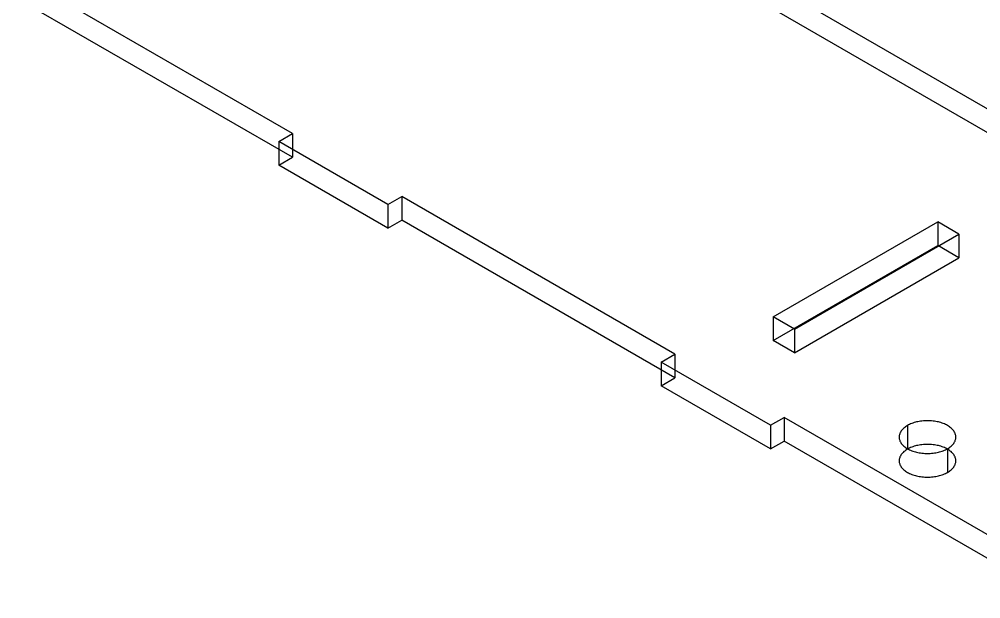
# Model space of a CAD drawing. Header units: inches. Extents: x 3 to 201, y 3 to 129.
# Drawn here: x 173.728 to 177.982, y 73.431 to 75.995 of the extents above; entities that cross this region are included whole.
import ezdxf

# ---------------------------------------------------------------- set-up
doc = ezdxf.new("R2010")
doc.units = ezdxf.units.IN
doc.header["$MEASUREMENT"] = 0

msp = doc.modelspace()

# ---------------------------------------------------------------- linework, layer by layer
at = {"layer": 'OUTLINE'}
for p, q in [((180.2075, 74.3298), (176.5547, 76.4388)), ((180.2075, 74.2252), (176.5547, 76.3342)), ((174.9369, 75.489), (173.7284, 76.1868)), ((174.9369, 75.3843), (173.7284, 76.0821)), ((174.8764, 75.4541), (174.9369, 75.489)), ((174.9369, 75.489), (174.9369, 75.3843)), ((175.3598, 75.175), (174.8764, 75.4541)), ((174.8764, 75.4541), (174.8764, 75.3495)), ((174.8764, 75.3495), (174.9369, 75.3843)), ((175.3598, 75.0704), (174.8764, 75.3495)), ((175.3598, 75.175), (175.4203, 75.2099)), ((175.4203, 75.2099), (175.4203, 75.1053)), ((176.6287, 74.5122), (175.4203, 75.2099)), ((175.3598, 75.175), (175.3598, 75.0704)), ((175.3598, 75.0704), (175.4203, 75.1053)), ((176.6287, 74.4075), (175.4203, 75.1053)), ((177.0639, 74.6779), (177.7919, 75.0982)), ((177.8855, 75.0442), (177.7919, 75.0982)), ((177.7919, 75.0982), (177.7919, 74.9935)), ((177.1575, 74.6239), (177.8855, 75.0442)), ((177.8855, 75.0442), (177.8855, 74.9395)), ((177.0639, 74.5732), (177.7919, 74.9935)), ((177.8855, 74.9395), (177.7919, 74.9935)), ((177.1575, 74.5192), (177.8855, 74.9395)), ((177.1575, 74.6239), (177.0639, 74.6779)), ((177.0639, 74.6779), (177.0639, 74.5732)), ((177.1575, 74.6239), (177.1575, 74.5192)), ((177.1575, 74.5192), (177.0639, 74.5732)), ((176.5683, 74.4773), (176.6287, 74.5122)), ((176.6287, 74.5122), (176.6287, 74.4075)), ((177.0517, 74.1982), (176.5683, 74.4773)), ((176.5683, 74.4773), (176.5683, 74.3726)), ((176.5683, 74.3726), (176.6287, 74.4075)), ((177.0517, 74.0935), (176.5683, 74.3726)), ((177.0517, 74.1982), (177.1121, 74.2331)), ((177.1121, 74.2331), (177.1121, 74.1284)), ((178.3206, 73.5353), (177.1121, 74.2331)), ((177.0517, 74.1982), (177.0517, 74.0935)), ((177.6458, 74.189), (177.6422, 74.1861)), ((177.6496, 74.1918), (177.6458, 74.189)), ((177.6536, 74.1945), (177.6496, 74.1918)), ((177.6578, 74.1971), (177.6536, 74.1945)), ((177.6623, 74.1995), (177.6578, 74.1971)), ((177.6578, 74.1971), (177.6578, 74.0924)), ((177.667, 74.2019), (177.6623, 74.1995)), ((177.6718, 74.2041), (177.667, 74.2019)), ((177.6769, 74.2061), (177.6718, 74.2041)), ((177.6821, 74.208), (177.6769, 74.2061)), ((177.6874, 74.2098), (177.6821, 74.208)), ((177.6929, 74.2114), (177.6874, 74.2098)), ((177.6986, 74.2128), (177.6929, 74.2114)), ((177.7043, 74.2141), (177.6986, 74.2128)), ((177.7102, 74.2152), (177.7043, 74.2141)), ((177.7161, 74.2161), (177.7102, 74.2152)), ((177.7221, 74.2169), (177.7161, 74.2161)), ((177.7282, 74.2175), (177.7221, 74.2169)), ((177.7343, 74.218), (177.7282, 74.2175)), ((177.7404, 74.2182), (177.7343, 74.218)), ((177.7466, 74.2183), (177.7404, 74.2182)), ((177.7528, 74.2182), (177.7466, 74.2183)), ((177.7589, 74.218), (177.7528, 74.2182)), ((177.765, 74.2175), (177.7589, 74.218)), ((177.7711, 74.2169), (177.765, 74.2175)), ((177.7771, 74.2161), (177.7711, 74.2169)), ((177.783, 74.2152), (177.7771, 74.2161)), ((177.7889, 74.2141), (177.783, 74.2152)), ((177.7946, 74.2128), (177.7889, 74.2141)), ((177.8003, 74.2114), (177.7946, 74.2128)), ((177.8058, 74.2098), (177.8003, 74.2114)), ((177.8111, 74.208), (177.8058, 74.2098)), ((177.8163, 74.2061), (177.8111, 74.208)), ((177.8214, 74.2041), (177.8163, 74.2061)), ((177.8262, 74.2019), (177.8214, 74.2041)), ((177.8309, 74.1995), (177.8262, 74.2019)), ((177.8353, 74.1971), (177.8309, 74.1995)), ((177.8396, 74.1945), (177.8353, 74.1971)), ((177.8436, 74.1918), (177.8396, 74.1945)), ((177.8474, 74.189), (177.8436, 74.1918)), ((177.851, 74.1861), (177.8474, 74.189)), ((177.6212, 74.1494), (177.6211, 74.1459)), ((177.6211, 74.1459), (177.6212, 74.1423)), ((177.6217, 74.153), (177.6212, 74.1494)), ((177.6224, 74.1565), (177.6217, 74.153)), ((177.6235, 74.16), (177.6224, 74.1565)), ((177.6248, 74.1635), (177.6235, 74.16)), ((177.6265, 74.1669), (177.6248, 74.1635)), ((177.6284, 74.1703), (177.6265, 74.1669)), ((177.6306, 74.1736), (177.6284, 74.1703)), ((177.6331, 74.1768), (177.6306, 74.1736)), ((177.6359, 74.18), (177.6331, 74.1768)), ((177.6389, 74.1831), (177.6359, 74.18)), ((177.6422, 74.1861), (177.6389, 74.1831)), ((177.8543, 74.1831), (177.851, 74.1861)), ((177.8573, 74.18), (177.8543, 74.1831)), ((177.8601, 74.1768), (177.8573, 74.18)), ((177.8626, 74.1736), (177.8601, 74.1768)), ((177.8648, 74.1703), (177.8626, 74.1736)), ((177.8667, 74.1669), (177.8648, 74.1703)), ((177.8683, 74.1635), (177.8667, 74.1669)), ((177.8697, 74.16), (177.8683, 74.1635)), ((177.8708, 74.1565), (177.8697, 74.16)), ((177.8715, 74.153), (177.8708, 74.1565)), ((177.872, 74.1494), (177.8715, 74.153)), ((177.8721, 74.1459), (177.872, 74.1494)), ((177.872, 74.1423), (177.8721, 74.1459)), ((177.0517, 74.0935), (177.1121, 74.1284)), ((178.3206, 73.4307), (177.1121, 74.1284)), ((177.6212, 74.1423), (177.6217, 74.1388)), ((177.6217, 74.1388), (177.6224, 74.1352)), ((177.6224, 74.1352), (177.6235, 74.1317)), ((177.6235, 74.1317), (177.6248, 74.1282)), ((177.6248, 74.1282), (177.6265, 74.1248)), ((177.6265, 74.1248), (177.6284, 74.1214)), ((177.6284, 74.1214), (177.6306, 74.1181)), ((177.6306, 74.1181), (177.6331, 74.1149)), ((177.6331, 74.1149), (177.6359, 74.1117)), ((177.6359, 74.1117), (177.6389, 74.1086)), ((177.6389, 74.1086), (177.6422, 74.1056)), ((177.6422, 74.1056), (177.6458, 74.1027)), ((177.6821, 74.1033), (177.6769, 74.1014)), ((177.6874, 74.1051), (177.6821, 74.1033)), ((177.6929, 74.1067), (177.6874, 74.1051)), ((177.6986, 74.1081), (177.6929, 74.1067)), ((177.7043, 74.1094), (177.6986, 74.1081)), ((177.7102, 74.1105), (177.7043, 74.1094)), ((177.7161, 74.1115), (177.7102, 74.1105)), ((177.7221, 74.1123), (177.7161, 74.1115)), ((177.7282, 74.1129), (177.7221, 74.1123)), ((177.7343, 74.1133), (177.7282, 74.1129)), ((177.7404, 74.1136), (177.7343, 74.1133)), ((177.7466, 74.1137), (177.7404, 74.1136)), ((177.7528, 74.1136), (177.7466, 74.1137)), ((177.7589, 74.1133), (177.7528, 74.1136)), ((177.765, 74.1129), (177.7589, 74.1133)), ((177.7711, 74.1123), (177.765, 74.1129)), ((177.7771, 74.1115), (177.7711, 74.1123)), ((177.783, 74.1105), (177.7771, 74.1115)), ((177.7889, 74.1094), (177.783, 74.1105)), ((177.7946, 74.1081), (177.7889, 74.1094)), ((177.8003, 74.1067), (177.7946, 74.1081)), ((177.8058, 74.1051), (177.8003, 74.1067)), ((177.8111, 74.1033), (177.8058, 74.1051)), ((177.8163, 74.1014), (177.8111, 74.1033)), ((177.8474, 74.1027), (177.851, 74.1056)), ((177.851, 74.1056), (177.8543, 74.1086)), ((177.8543, 74.1086), (177.8573, 74.1117)), ((177.8573, 74.1117), (177.8601, 74.1149)), ((177.8601, 74.1149), (177.8626, 74.1181)), ((177.8626, 74.1181), (177.8648, 74.1214)), ((177.8648, 74.1214), (177.8667, 74.1248)), ((177.8667, 74.1248), (177.8683, 74.1282)), ((177.8683, 74.1282), (177.8697, 74.1317)), ((177.8697, 74.1317), (177.8708, 74.1352)), ((177.8708, 74.1352), (177.8715, 74.1388)), ((177.8715, 74.1388), (177.872, 74.1423)), ((177.6265, 74.0622), (177.6248, 74.0588)), ((177.6284, 74.0656), (177.6265, 74.0622)), ((177.6306, 74.0689), (177.6284, 74.0656)), ((177.6331, 74.0722), (177.6306, 74.0689)), ((177.6359, 74.0754), (177.6331, 74.0722)), ((177.6389, 74.0784), (177.6359, 74.0754)), ((177.6422, 74.0815), (177.6389, 74.0784)), ((177.6458, 74.0844), (177.6422, 74.0815)), ((177.6458, 74.1027), (177.6496, 74.0999)), ((177.6496, 74.0872), (177.6458, 74.0844)), ((177.6496, 74.0999), (177.6536, 74.0972)), ((177.6536, 74.0899), (177.6496, 74.0872)), ((177.6536, 74.0972), (177.6578, 74.0946)), ((177.6578, 74.0924), (177.6536, 74.0899)), ((177.6623, 74.0949), (177.6578, 74.0924)), ((177.6578, 74.0946), (177.6623, 74.0922)), ((177.667, 74.0972), (177.6623, 74.0949)), ((177.6623, 74.0922), (177.667, 74.0898)), ((177.6718, 74.0994), (177.667, 74.0972)), ((177.667, 74.0898), (177.6718, 74.0876)), ((177.6769, 74.1014), (177.6718, 74.0994)), ((177.6718, 74.0876), (177.6769, 74.0856)), ((177.6769, 74.0856), (177.6821, 74.0837)), ((177.6821, 74.0837), (177.6874, 74.0819)), ((177.6874, 74.0819), (177.6929, 74.0803)), ((177.6929, 74.0803), (177.6986, 74.0789)), ((177.6986, 74.0789), (177.7043, 74.0776)), ((177.7043, 74.0776), (177.7102, 74.0765)), ((177.7102, 74.0765), (177.7161, 74.0756)), ((177.7161, 74.0756), (177.7221, 74.0748)), ((177.7221, 74.0748), (177.7282, 74.0742)), ((177.7282, 74.0742), (177.7343, 74.0737)), ((177.7343, 74.0737), (177.7404, 74.0735)), ((177.7404, 74.0735), (177.7466, 74.0734)), ((177.7466, 74.0734), (177.7528, 74.0735)), ((177.7528, 74.0735), (177.7589, 74.0737)), ((177.7589, 74.0737), (177.765, 74.0742)), ((177.765, 74.0742), (177.7711, 74.0748)), ((177.7711, 74.0748), (177.7771, 74.0756)), ((177.7771, 74.0756), (177.783, 74.0765)), ((177.783, 74.0765), (177.7889, 74.0776)), ((177.7889, 74.0776), (177.7946, 74.0789)), ((177.7946, 74.0789), (177.8003, 74.0803)), ((177.8003, 74.0803), (177.8058, 74.0819)), ((177.8058, 74.0819), (177.8111, 74.0837)), ((177.8111, 74.0837), (177.8163, 74.0856)), ((177.8214, 74.0994), (177.8163, 74.1014)), ((177.8163, 74.0856), (177.8214, 74.0876)), ((177.8262, 74.0972), (177.8214, 74.0994)), ((177.8214, 74.0876), (177.8262, 74.0898)), ((177.8309, 74.0949), (177.8262, 74.0972)), ((177.8262, 74.0898), (177.8309, 74.0922)), ((177.8353, 74.0924), (177.8309, 74.0949)), ((177.8309, 74.0922), (177.8353, 74.0946)), ((177.8353, 74.0946), (177.8396, 74.0972)), ((177.8353, 74.0946), (177.8353, 73.99)), ((177.8396, 74.0899), (177.8353, 74.0924)), ((177.8396, 74.0972), (177.8436, 74.0999)), ((177.8436, 74.0872), (177.8396, 74.0899)), ((177.8436, 74.0999), (177.8474, 74.1027)), ((177.8474, 74.0844), (177.8436, 74.0872)), ((177.851, 74.0815), (177.8474, 74.0844)), ((177.8543, 74.0784), (177.851, 74.0815)), ((177.8573, 74.0754), (177.8543, 74.0784)), ((177.8601, 74.0722), (177.8573, 74.0754)), ((177.8626, 74.0689), (177.8601, 74.0722)), ((177.8648, 74.0656), (177.8626, 74.0689)), ((177.8667, 74.0622), (177.8648, 74.0656)), ((177.8683, 74.0588), (177.8667, 74.0622)), ((177.6212, 74.0447), (177.6211, 74.0412)), ((177.6211, 74.0412), (177.6212, 74.0376)), ((177.6217, 74.0483), (177.6212, 74.0447)), ((177.6212, 74.0376), (177.6217, 74.0341)), ((177.6224, 74.0518), (177.6217, 74.0483)), ((177.6217, 74.0341), (177.6224, 74.0306)), ((177.6235, 74.0553), (177.6224, 74.0518)), ((177.6224, 74.0306), (177.6235, 74.0271)), ((177.6248, 74.0588), (177.6235, 74.0553)), ((177.6235, 74.0271), (177.6248, 74.0236)), ((177.6248, 74.0236), (177.6265, 74.0202)), ((177.6265, 74.0202), (177.6284, 74.0168)), ((177.8648, 74.0168), (177.8667, 74.0202)), ((177.8667, 74.0202), (177.8683, 74.0236)), ((177.8697, 74.0553), (177.8683, 74.0588)), ((177.8683, 74.0236), (177.8697, 74.0271)), ((177.8708, 74.0518), (177.8697, 74.0553)), ((177.8697, 74.0271), (177.8708, 74.0306)), ((177.8715, 74.0483), (177.8708, 74.0518)), ((177.8708, 74.0306), (177.8715, 74.0341)), ((177.872, 74.0447), (177.8715, 74.0483)), ((177.8715, 74.0341), (177.872, 74.0376)), ((177.8721, 74.0412), (177.872, 74.0447)), ((177.872, 74.0376), (177.8721, 74.0412)), ((177.6284, 74.0168), (177.6306, 74.0135)), ((177.6306, 74.0135), (177.6331, 74.0102)), ((177.6331, 74.0102), (177.6359, 74.007)), ((177.6359, 74.007), (177.6389, 74.0039)), ((177.6389, 74.0039), (177.6422, 74.0009)), ((177.6422, 74.0009), (177.6458, 73.998)), ((177.6458, 73.998), (177.6496, 73.9952)), ((177.6496, 73.9952), (177.6536, 73.9925)), ((177.6536, 73.9925), (177.6578, 73.99)), ((177.6578, 73.99), (177.6623, 73.9875)), ((177.6623, 73.9875), (177.667, 73.9852)), ((177.667, 73.9852), (177.6718, 73.983)), ((177.6718, 73.983), (177.6769, 73.9809)), ((177.6769, 73.9809), (177.6821, 73.979)), ((177.6821, 73.979), (177.6874, 73.9773)), ((177.6874, 73.9773), (177.6929, 73.9757)), ((177.6929, 73.9757), (177.6986, 73.9742)), ((177.7946, 73.9742), (177.8003, 73.9757)), ((177.8003, 73.9757), (177.8058, 73.9773)), ((177.8058, 73.9773), (177.8111, 73.979)), ((177.8111, 73.979), (177.8163, 73.9809)), ((177.8163, 73.9809), (177.8214, 73.983)), ((177.8214, 73.983), (177.8262, 73.9852)), ((177.8262, 73.9852), (177.8309, 73.9875)), ((177.8309, 73.9875), (177.8353, 73.99)), ((177.8353, 73.99), (177.8396, 73.9925)), ((177.8396, 73.9925), (177.8436, 73.9952)), ((177.8436, 73.9952), (177.8474, 73.998)), ((177.8474, 73.998), (177.851, 74.0009)), ((177.851, 74.0009), (177.8543, 74.0039)), ((177.8543, 74.0039), (177.8573, 74.007)), ((177.8573, 74.007), (177.8601, 74.0102)), ((177.8601, 74.0102), (177.8626, 74.0135)), ((177.8626, 74.0135), (177.8648, 74.0168)), ((177.6986, 73.9742), (177.7043, 73.973)), ((177.7043, 73.973), (177.7102, 73.9718)), ((177.7102, 73.9718), (177.7161, 73.9709)), ((177.7161, 73.9709), (177.7221, 73.9701)), ((177.7221, 73.9701), (177.7282, 73.9695)), ((177.7282, 73.9695), (177.7343, 73.9691)), ((177.7343, 73.9691), (177.7404, 73.9688)), ((177.7404, 73.9688), (177.7466, 73.9687)), ((177.7466, 73.9687), (177.7528, 73.9688)), ((177.7528, 73.9688), (177.7589, 73.9691)), ((177.7589, 73.9691), (177.765, 73.9695)), ((177.765, 73.9695), (177.7711, 73.9701)), ((177.7711, 73.9701), (177.7771, 73.9709)), ((177.7771, 73.9709), (177.783, 73.9718)), ((177.783, 73.9718), (177.7889, 73.973)), ((177.7889, 73.973), (177.7946, 73.9742))]:
    msp.add_line(p, q, dxfattribs=at)

doc.saveas('drawing.dxf')
